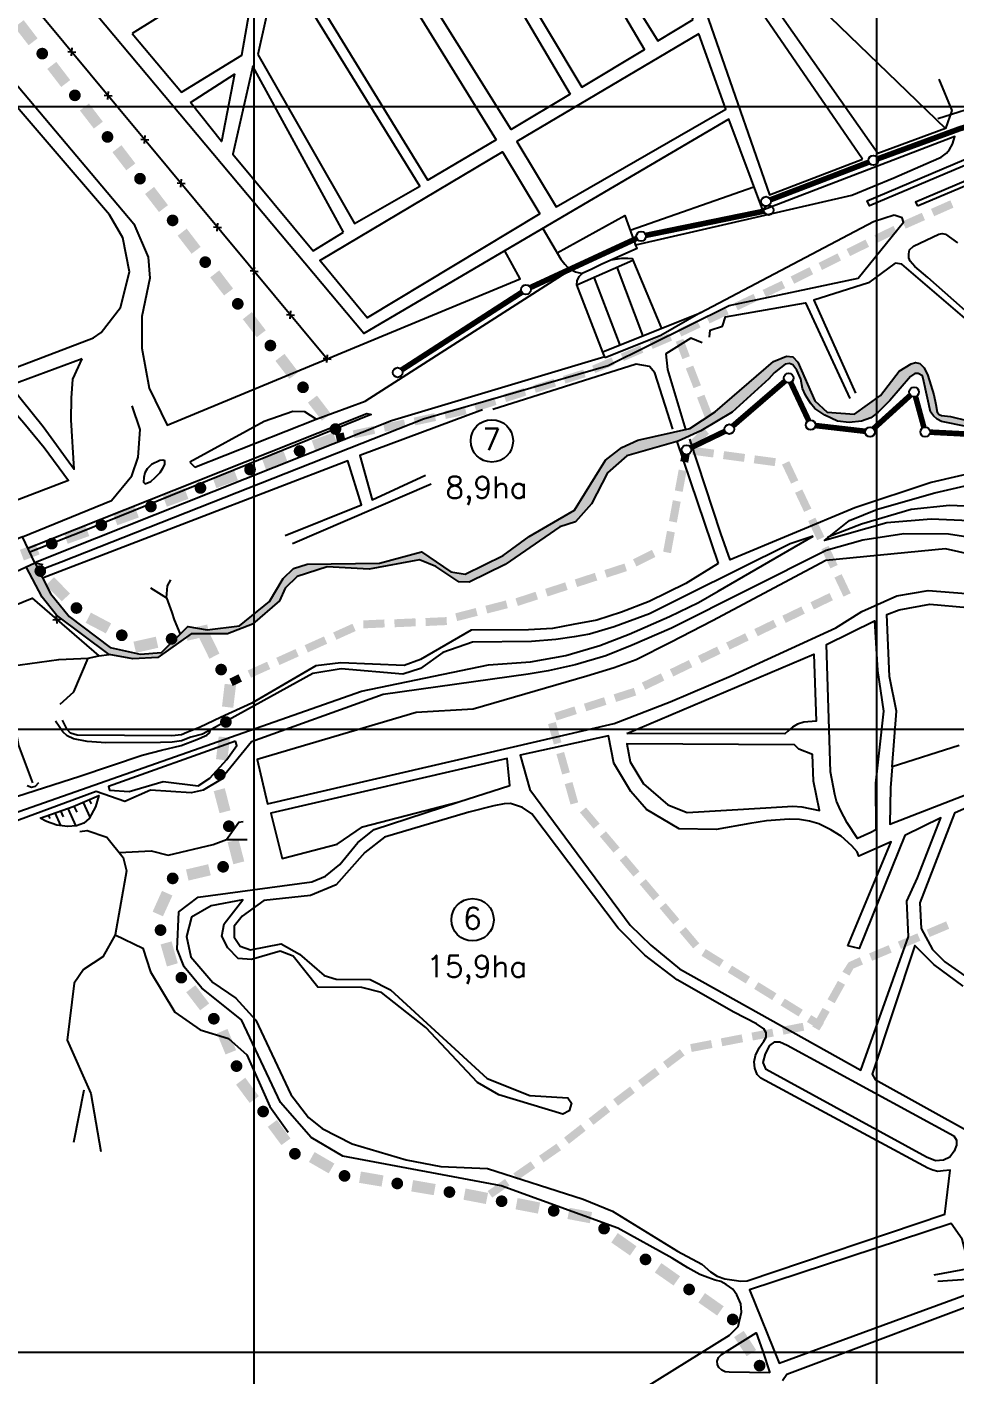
# Model space of a CAD drawing. Extents: x 538220 to 547168, y 7509776 to 7514528.
# Drawn here: x 543818 to 544563, y 7511482 to 7512564 of the extents above; entities that cross this region are included whole.
import ezdxf
from ezdxf.enums import TextEntityAlignment as Align

# ---------------------------------------------------------------- set-up
doc = ezdxf.new("R2010")
doc.units = 0
doc.header["$LTSCALE"] = 50
doc.header["$MEASUREMENT"] = 0
doc.layers.get('0').update_dxf_attribs({"linetype": 'CONTINUOUS'})
for name, color, linetype in [('ESTACAO', 5, 'CONTINUOUS'), ('HATCH', 4, 'CONTINUOUS'), ('LIMITE', 7, 'CONTINUOUS'), ('LIMITE-BACIA', 3, 'CONTINUOUS'), ('LIMITE-PROJETO', 1, 'CONTINUOUS'), ('MALHA', 9, 'CONTINUOUS'), ('RIO', 4, 'CONTINUOUS'), ('RODOVIA', 1, 'CONTINUOUS'), ('RUA', 7, 'CONTINUOUS'), ('TERRENO', 7, 'CONTINUOUS'), ('TEXTO2', 5, 'CONTINUOUS')]:
    doc.layers.add(name, color=color, linetype=linetype)
doc.styles.get("Standard").update_dxf_attribs({"font": 'ROMANSBR.SHX'})

# ---------------------------------------------------------------- blocks, each defined once
blk = doc.blocks.new('G2')
at = {"layer": 'LIMITE-BACIA'}
blk.add_solid([(-8.5, -3.3), (-8.5, 3.1), (8.5, -3.2), (8.5, 3.2)], dxfattribs=at)
blk = doc.blocks.new('R2')
at = {"layer": 'LIMITE-PROJETO', "const_width": 4.67}
blk.add_lwpolyline([(-18.8, 0.2, 1), (-23.5, 0.2, 1)], format="xyb", close=True, dxfattribs=at)
at = {"layer": 'LIMITE-PROJETO'}
blk.add_solid([(9.2, 4.6), (9.2, -4.6), (-9.1, 4.7), (-9.2, -4.4)], dxfattribs=at)
blk = doc.blocks.new('X')
at = {"layer": 'LIMITE'}
for p, q in [((-0.0178, -0.0178), (0.0178, 0.0178)), ((0.0178, -0.0178), (-0.0178, 0.0178))]:
    blk.add_line(p, q, dxfattribs=at)

msp = doc.modelspace()

# ---------------------------------------------------------------- hatches: boundary and pattern name
at = {"layer": 'HATCH'}
h = msp.add_hatch(color=256, dxfattribs=at)
h.paths.add_polyline_path([(543716.7, 7512159.9), (543710.3, 7512159.7), (543704.6, 7512158.8), (543697.6, 7512156.9), (543691.5, 7512154.4), (543685.1, 7512151.6), (543679.1, 7512149.7), (543669.8, 7512148.5), (543666, 7512147.9), (543661.2, 7512148), (543655.8, 7512148), (543648.8, 7512148.4), (543644.4, 7512149.1), (543638.7, 7512150.1), (543633, 7512150.7), (543627.2, 7512151.7), (543621.2, 7512152.1), (543616.7, 7512151.8), (543611.3, 7512149.6), (543606.9, 7512148.7), (543603.7, 7512148.7), (543601.8, 7512149.7), (543598.6, 7512150.7), (543593.8, 7512151.4), (543586.8, 7512151.4), (543581.4, 7512152.1), (543576, 7512153.4), (543571, 7512155.4), (543564.6, 7512157), (543556.7, 7512158.3), (543550.6, 7512159), (543541.8, 7512160), (543535.7, 7512160.1), (543528.7, 7512158.6), (543522.3, 7512156.7), (543515.8, 7512152.3), (543521, 7512151), (543532.4, 7512149.3), (543544.1, 7512148.1), (543595.8, 7512148.6), (543617.7, 7512146.4), (543627.8, 7512141.9), (543638.9, 7512141.8), (543658.1, 7512141.3), (543686.6, 7512145.9), (543699.7, 7512147.4), (543710.2, 7512148.5), (543716.6, 7512150.7), (543726.1, 7512151.6), (543733.1, 7512152.5), (543741.1, 7512153.1), (543751, 7512154.9), (543758, 7512157.4), (543765, 7512159.6), (543772.3, 7512159.8), (543777.4, 7512159.8), (543784.7, 7512160), (543791.7, 7512160), (543797.8, 7512159.9), (543802.2, 7512158), (543805.4, 7512155.1), (543806.9, 7512152.6), (543811.1, 7512158.9), (543808, 7512162.4), (543802.6, 7512165.6), (543797.2, 7512167.2), (543788.9, 7512168.6), (543779.1, 7512169.3), (543773.3, 7512169), (543768.2, 7512167.8), (543762.8, 7512166.2), (543757.4, 7512163.4), (543751.3, 7512160.9), (543745.3, 7512159.4), (543739.9, 7512158.5), (543735.4, 7512158.5), (543730.3, 7512159.2), (543723.7, 7512159.9)])
h.paths.add_polyline_path([(543830, 7512106), (543841.7, 7512091.5), (543884, 7512060), (543902.9, 7512056.5), (543923.1, 7512057.7), (543949.7, 7512076.7), (543979, 7512076.5), (543999.1, 7512084.3), (544000, 7512085.1), (544000, 7512092.3), (543988.5, 7512083.1), (543962.7, 7512079.7), (543947.2, 7512082.4), (543936.1, 7512071.6, -0.178816), (543935, 7512070.4), (543925.9, 7512061.6), (543908.8, 7512060.2), (543884.7, 7512065.7), (543851.9, 7512090.6), (543836.7, 7512109), (543828.7, 7512124.7, -0.012905), (543828.6, 7512124.7, 0.012905), (543828.7, 7512124.7), (543824.1, 7512133.7), (543817.3, 7512130.5)])
h.paths.add_polyline_path([(544133.2, 7512135.9), (544146.1, 7512130.7), (544164.6, 7512118.3), (544172.9, 7512118.1), (544201.9, 7512132.3), (544245.8, 7512162.4), (544258.3, 7512166.4), (544271.1, 7512181), (544284, 7512205.9), (544299.5, 7512219.5), (544340.7, 7512231.4), (544359.1, 7512239.5), (544384.1, 7512254.6), (544413.7, 7512281.4), (544417.9, 7512286.1), (544422.9, 7512290.2), (544426.8, 7512293.2), (544430.3, 7512293.7), (544432.8, 7512292.6), (544436.1, 7512288.4), (544439.3, 7512281), (544440.6, 7512273.5), (544443.1, 7512268.3), (544447.1, 7512261.9), (544450.6, 7512257.4), (544458.6, 7512252.2), (544468.7, 7512247.3), (544478.1, 7512246.3), (544488.1, 7512247.2), (544495.5, 7512250), (544501.2, 7512254.3), (544510.7, 7512263.9), (544527.4, 7512283.3), (544531, 7512285.5), (544533.5, 7512285.7), (544537, 7512283.8), (544538.1, 7512279.1), (544543.4, 7512254.9), (544545.9, 7512251.5), (544548.9, 7512248.8), (544552.4, 7512247.1), (544590.5, 7512239.2), (544624.4, 7512235.5), (544636.9, 7512235.4), (544675.1, 7512239.8), (544671.6, 7512243.3), (544664.4, 7512242.2), (544655.4, 7512242.8), (544643.4, 7512240.6), (544628, 7512240.5), (544612, 7512241.8), (544590.8, 7512244.3), (544572.6, 7512247.9), (544559.4, 7512251), (544552.4, 7512251.8), (544550.4, 7512252.6), (544548.7, 7512254.6), (544547.7, 7512260.6), (544546.1, 7512268.6), (544543.6, 7512276.1), (544541.2, 7512284.1), (544538.5, 7512290.1), (544535, 7512293.6), (544531.3, 7512294.4), (544527.8, 7512293.4), (544518.4, 7512287.6), (544503.4, 7512267.8), (544482.5, 7512252.9), (544460.6, 7512254.5), (544450.7, 7512263.6), (544437, 7512294.6), (544432.8, 7512298.9), (544427.7, 7512299.4), (544417.5, 7512295.2), (544370.5, 7512254.9), (544350.1, 7512241.5), (544308.4, 7512232), (544295.7, 7512226.2), (544282.4, 7512216.1), (544257.6, 7512175.8), (544244.2, 7512168.2), (544221.2, 7512154.6), (544200.3, 7512139.5), (544169.8, 7512124.6), (544158.3, 7512126.4), (544134.6, 7512142.4), (544100.9, 7512133.3), (544043, 7512132.6), (544032, 7512129.1), (544023.7, 7512120.9), (544012.7, 7512102.5), (544000, 7512092.3), (544000, 7512085.1), (544020.7, 7512103.1), (544025.3, 7512113.2), (544034.9, 7512122.7), (544059, 7512130.5), (544092.6, 7512128.6)])

# ---------------------------------------------------------------- linework, layer by layer
at = {"layer": 'ESTACAO'}
msp.add_line((544549.3, 7512490.2), (544611.4, 7512510.2), dxfattribs=at)
for points, const_width in [([(544501.3, 7512458), (544566.4, 7512481.9), (544648.2, 7512508)], 4.5), ([(544415, 7512425.1), (544494, 7512455.3)], 4.5), ([(544314.9, 7512396.5), (544409.7, 7512415.9)], 4.5), ([(544412.5, 7512420), (544412.4, 7512420.4)], 2.5), ([(544222.1, 7512354.6), (544307.6, 7512394.1)], 4.5), ([(544118.8, 7512288.5), (544215.3, 7512350.8)], 4.5), ([(544426.5, 7512279.4), (544384.8, 7512243.5)], 4.5), ([(544445.6, 7512247.8), (544431.2, 7512278.4)], 4.5), ([(544527.4, 7512268.2), (544497.7, 7512241.3)], 4.5), ([(544538.1, 7512242.5), (544531.4, 7512267.1)], 4.5), ([(544378.4, 7512239.2), (544351, 7512226)], 4.5), ([(544491, 7512239.2), (544451.1, 7512243.8)], 4.5), ([(544686, 7512231.2), (544543.1, 7512238.5)], 4.5)]:
    msp.add_lwpolyline(points, dxfattribs=dict(at, const_width=const_width))
for centre in [(544497.6, 7512456.7), (544411.4, 7512423.7), (544413.5, 7512416.7), (544311.1, 7512395.7), (544218.6, 7512353), (544115.5, 7512286.4), (544429.5, 7512281.9), (544530.3, 7512270.8), (544381.9, 7512240.9), (544447.2, 7512244.2), (544494.9, 7512238.7), (544539.2, 7512238.7), (544347.5, 7512224.3)]:
    msp.add_circle(centre, 3.89, dxfattribs=at)
at = {"layer": 'LIMITE', "linetype": 'CONTINUOUS'}
for points in [[(543678.1, 7512755.2), (544059, 7512297.4)], [(543280.3, 7511826.7), (543332.8, 7511877.5), (543421.7, 7511931.7), (543677.5, 7512040.6), (543799.8, 7512091.9), (543801.7, 7512097), (543822.1, 7512105.1), (543875.5, 7512058.9)]]:
    msp.add_lwpolyline(points, dxfattribs=at)
at = {"layer": 'LIMITE-BACIA'}
for points in [[(544338.9, 7512311.1), (544345, 7512313.4), (544344.2, 7512297.1), (544350.2, 7512299.5)], [(544072.2, 7512238.3), (544073.6, 7512232), (544065.6, 7512236.8), (544066.9, 7512230.5)], [(544348.9, 7512214), (544342.5, 7512215.2), (544350.1, 7512220.8), (544343.8, 7512221.9)], [(543983.1, 7512034.7), (543980.5, 7512040.6), (543990.5, 7512038.2), (543987.8, 7512044.1)], [(544478.4, 7511802.2), (544472.7, 7511805.3), (544486.7, 7511817), (544477.7, 7511812.9)], [(544473.5, 7511804.5), (544477.7, 7511812.9), (544489.2, 7511811.1), (544486.7, 7511817)], [(544466.5, 7511780), (544460.8, 7511783.2), (544474.8, 7511794.9), (544469.1, 7511798)], [(544454.1, 7511758.2), (544448.5, 7511761.4), (544462.5, 7511773.1), (544456.8, 7511776.3)], [(544444.2, 7511765), (544447.6, 7511770.5), (544454.5, 7511758.7), (544457.9, 7511764.2)]]:
    msp.add_solid(points, dxfattribs=at)
at = {"layer": 'LIMITE-PROJETO', "const_width": 4.68}
for points in [[(543830.8, 7512127.8, 1), (543826.4, 7512126.2, 1)], [(543972.8, 7512050, 1), (543974.8, 7512045.8, 1)], [(543974.8, 7511891.8, 1), (543976, 7511887.3, 1)], [(543937.2, 7511880.8, 1), (543932.6, 7511879.7, 1)], [(543926.1, 7511840.9, 1), (543924.2, 7511836.6, 1)], [(543941.2, 7511802.8, 1), (543942.5, 7511798.3, 1)], [(544279, 7511599.5, 1), (544283.6, 7511598.6, 1)]]:
    msp.add_lwpolyline(points, format="xyb", close=True, dxfattribs=at)
at = {"layer": 'LIMITE-PROJETO'}
for points in [[(543824.9, 7512148.9), (543828, 7512140.3), (543812.2, 7512144.1), (543815.4, 7512135.5)], [(543946.8, 7512071.1), (543944.8, 7512080), (543964.7, 7512075.2), (543962.6, 7512084.1)], [(543954.7, 7512076.4), (543962.9, 7512080.4), (543964.4, 7512056.6), (543972.5, 7512060.7)], [(543979, 7511909.3), (543987.8, 7511911.6), (543983.6, 7511891.6), (543992.4, 7511893.9)], [(543963.4, 7511891.6), (543965.5, 7511882.7), (543945.6, 7511887.4), (543947.6, 7511878.5)], [(543926.3, 7511870.2), (543934.7, 7511866.5), (543918.8, 7511853.5), (543927.1, 7511849.8)], [(543925.2, 7511827.2), (543934, 7511829.7), (543930.3, 7511809.5), (543939, 7511812.1)], [(544251.9, 7511606.8), (544253.7, 7511615.8), (544269.9, 7511603.4), (544271.7, 7511612.3)]]:
    msp.add_solid(points, dxfattribs=at)
at = {"layer": 'MALHA'}
for p, q in [((544000, 7514500), (544000, 7511000)), ((544500, 7514500), (544500, 7511000)), ((543000, 7512500), (547000, 7512500)), ((543000, 7512000), (547000, 7512000)), ((543000, 7511500), (547000, 7511500))]:
    msp.add_line(p, q, dxfattribs=at)
at = {"layer": 'RIO', "linetype": 'CONTINUOUS'}
for points in [[(544590.5, 7512239.2), (544552.4, 7512247.1), (544548.9, 7512248.8), (544545.9, 7512251.5), (544543.4, 7512254.9), (544538.1, 7512279.1), (544537, 7512283.8), (544533.5, 7512285.7), (544531, 7512285.5), (544527.4, 7512283.3), (544510.7, 7512263.9), (544501.2, 7512254.3), (544495.5, 7512250), (544488.1, 7512247.2), (544478.1, 7512246.3), (544468.7, 7512247.3), (544458.6, 7512252.2), (544450.6, 7512257.4), (544447.1, 7512261.9), (544443.1, 7512268.3), (544440.6, 7512273.5), (544439.3, 7512281), (544436.1, 7512288.4), (544432.8, 7512292.6), (544430.3, 7512293.7), (544426.8, 7512293.2), (544422.9, 7512290.2), (544417.9, 7512286.1), (544413.7, 7512281.4), (544384.1, 7512254.6), (544359.1, 7512239.5), (544340.7, 7512231.4), (544299.5, 7512219.5), (544284, 7512205.9), (544271.1, 7512181), (544258.3, 7512166.4), (544245.8, 7512162.4), (544201.9, 7512132.3), (544172.9, 7512118.1), (544164.6, 7512118.3), (544146.1, 7512130.7), (544133.2, 7512135.9), (544092.6, 7512128.6), (544059, 7512130.5), (544034.9, 7512122.7), (544025.3, 7512113.2), (544020.7, 7512103.1), (543999.1, 7512084.3), (543979, 7512076.5), (543949.7, 7512076.7), (543923.1, 7512057.7), (543902.9, 7512056.5), (543884, 7512060), (543841.7, 7512091.5), (543830, 7512106), (543817.3, 7512130.5), (543824.1, 7512133.7), (543836.7, 7512109), (543851.9, 7512090.6), (543884.7, 7512065.7), (543908.8, 7512060.2), (543925.9, 7512061.6), (543947.2, 7512082.4), (543962.7, 7512079.7), (543988.5, 7512083.1), (544012.7, 7512102.5), (544023.7, 7512120.9), (544032, 7512129.1), (544043, 7512132.6), (544100.9, 7512133.3), (544134.6, 7512142.4), (544158.3, 7512126.4), (544169.8, 7512124.6), (544200.3, 7512139.5), (544221.2, 7512154.6), (544244.2, 7512168.2), (544257.6, 7512175.8), (544282.4, 7512216.1), (544295.7, 7512226.2), (544308.4, 7512232), (544350.1, 7512241.5), (544370.5, 7512254.9), (544417.5, 7512295.2), (544427.7, 7512299.4), (544432.8, 7512298.9), (544437, 7512294.6), (544450.7, 7512263.6), (544460.6, 7512254.5), (544482.5, 7512252.9), (544503.4, 7512267.8), (544518.4, 7512287.6), (544527.8, 7512293.4), (544531.3, 7512294.4), (544535, 7512293.6), (544538.5, 7512290.1), (544541.2, 7512284.1), (544543.6, 7512276.1), (544546.1, 7512268.6), (544547.7, 7512260.6), (544548.7, 7512254.6), (544550.4, 7512252.6), (544552.4, 7512251.8), (544559.4, 7512251), (544572.6, 7512247.9)], [(543426.2, 7511936.2), (543447.3, 7511950), (543466.3, 7511962.6), (543575.1, 7512003.7), (543651.7, 7512022.3), (543694.1, 7512045), (543796.9, 7512049.6), (543843.4, 7512056.1), (543867, 7512057.1), (543875.5, 7512058.9), (543884, 7512060)], [(543844.6, 7512020.2), (543855.4, 7512030), (543867, 7512057.1)], [(543796.9, 7512049.6), (543795.5, 7512038), (543804.8, 7512021.9), (543811.2, 7511987), (543822.2, 7511956.9)], [(543892.1, 7511900.9), (543917.5, 7511902.5), (543931.2, 7511899), (543967.5, 7511907.4), (543978.1, 7511911.5), (543988, 7511925.4), (543991.4, 7511925.8)], [(543860.3, 7511917.9), (543866.2, 7511918.7), (543882, 7511913.4), (543895.2, 7511897), (543897.8, 7511886.3), (543888.8, 7511834.8), (543910.9, 7511824.3), (543917.2, 7511805.2), (543936.6, 7511772.9), (543957, 7511758.6), (543979.8, 7511751.6), (543994.4, 7511738.5), (544012.9, 7511697.1), (544027.6, 7511676.4)], [(543978.1, 7511911.5), (543994.7, 7511911.4)], [(543888.8, 7511834.8), (543878.8, 7511817.3), (543863.3, 7511807.2), (543855.8, 7511796), (543850.3, 7511750.4), (543869.2, 7511707.5), (543877.3, 7511661)], [(543855.4, 7511668.4), (543863.9, 7511710.5)]]:
    msp.add_lwpolyline(points, dxfattribs=at)
at = {"layer": 'RIO'}
for points in [[(543924.5, 7512215.8), (543918, 7512212.6), (543914.4, 7512209.1), (543912.5, 7512205.9), (543911.8, 7512202), (543911.4, 7512198.4), (543912.7, 7512197.1), (543917.3, 7512199), (543920.9, 7512202.2), (543924.8, 7512206.1), (543927.1, 7512209.6), (543928.7, 7512212.5), (543928.7, 7512215.4), (543927.1, 7512216.1), (543924.5, 7512215.8)], [(543917.1, 7512113.6), (543929.9, 7512105.6), (543934.1, 7512093.6), (543936.1, 7512087.7), (543941, 7512076.3)], [(543929.9, 7512105.6), (543930.8, 7512115.2), (543933.5, 7512119.9)], [(543818.1, 7511954.7), (543821.4, 7511953.6), (543824.7, 7511954.3), (543827.3, 7511957.2)]]:
    msp.add_lwpolyline(points, dxfattribs=at)
at = {"layer": 'RODOVIA', "linetype": 'CONTINUOUS'}
msp.add_line((543952.8, 7512210.3), (544050.1, 7512248.8), dxfattribs=at)
msp.add_lwpolyline([(544866.3, 7512581.9), (544817.3, 7512556.7), (544494.4, 7512420.3), (544492.5, 7512424.2), (544813.9, 7512560.5), (544853, 7512584), (544862.1, 7512589.4)], close=True, dxfattribs=at)
for points in [[(544659.6, 7512477.6), (544531.3, 7512423.1), (544533, 7512420.1)], [(544306.8, 7512389), (544480.2, 7512428.9), (544514.1, 7512442.7), (544543.9, 7512455.9), (544552.1, 7512459.2)], [(544514.2, 7512412.8), (544497.7, 7512407.4), (544358.4, 7512334.1)], [(544050.1, 7512248.8), (544089.4, 7512263.4), (544254.5, 7512369.1)], [(544281.8, 7512299), (544110.5, 7512247.6), (543850.2, 7512144), (543824.1, 7512133.7)], [(543818.7, 7512145.3), (544090.7, 7512253.6), (544094.4, 7512252.8), (543862.6, 7512158.8), (543820.1, 7512142.2)], [(543814.3, 7512154.5), (543885.7, 7512183.6)]]:
    msp.add_lwpolyline(points, dxfattribs=at)
at = {"layer": 'RODOVIA'}
msp.add_lwpolyline([(544359.1, 7512334.5), (544326.8, 7512316.2), (544282.3, 7512298.2)], dxfattribs=at)
at = {"layer": 'RUA', "linetype": 'CONTINUOUS'}
for p, q in [((544031.3, 7512255), (544008.3, 7512247.1)), ((544041, 7512254.9), (544031.3, 7512255)), ((544050.1, 7512248.8), (544041, 7512254.9)), ((544008.3, 7512247.1), (543948.7, 7512214.5)), ((543948.7, 7512214.5), (543952.8, 7512210.3))]:
    msp.add_line(p, q, dxfattribs=at)
for points in [[(544552.1, 7512459.2), (544556.3, 7512462.6), (544558.8, 7512465.4), (544561.2, 7512469.6), (544563, 7512475.9), (544408.7, 7512416.6), (544381.6, 7512489.8), (544088.4, 7512317.7), (543699.1, 7512781.6), (543674.3, 7512753.1), (543650.4, 7512706.3), (543903.6, 7512405.7), (543915.3, 7512379.1), (543916.6, 7512362.1), (543910.2, 7512331.4), (543910, 7512306), (543916, 7512273.9), (543930.6, 7512244.2), (544214, 7512361.6), (544201.6, 7512384.1)], [(544089.2, 7512712.9), (544132.8, 7512702.9), (544143.3, 7512698.1), (544254.1, 7512509.9)], [(544155.6, 7512696.3), (544180.8, 7512653.8), (544263.5, 7512515.4)], [(544263.5, 7512515.4), (544313.7, 7512545.8), (544273.3, 7512614.4), (544234.6, 7512677.5), (544155.6, 7512696.3)], [(544254.1, 7512509.9), (544206.7, 7512481.5), (544077.9, 7512687.6)], [(544066.3, 7512681.3), (544194.7, 7512473.3)], [(544194.7, 7512473.3), (544139.7, 7512440.7), (544023.6, 7512630.3), (544028.6, 7512668.5)], [(543599.7, 7512625.5), (543491.8, 7512472.5), (543487.6, 7512466), (543483.8, 7512459.2), (543482.6, 7512454.3), (543483.6, 7512448.3), (543484.7, 7512444.2), (543487, 7512439.6), (543490.8, 7512435.9), (543497.2, 7512431.3), (543753.7, 7512283), (543763.1, 7512281.5), (543769.9, 7512280.8), (543779.9, 7512280.3), (543789.7, 7512283.2), (543871.3, 7512314.2), (543877.4, 7512318.5), (543892.9, 7512338.5), (543900.3, 7512367.2), (543894.8, 7512394.6), (543884.1, 7512413.1), (543691.8, 7512637.3)], [(544550.1, 7512522), (544560.5, 7512496.8), (544555.6, 7512482.2)], [(544533, 7512420.1), (544658, 7512472.8), (544659.6, 7512477.6)], [(544302.2, 7512400.7), (544401.6, 7512435.4)], [(543827.1, 7512127.5), (543845.4, 7512134.3), (544136.4, 7512249.1), (544284.7, 7512292), (544381.9, 7512340.1), (544485.4, 7512362.2), (544521.7, 7512407.2), (544520.6, 7512410.6), (544514.2, 7512412.8)], [(544243.7, 7512382.5), (544298, 7512412.5), (544306.4, 7512389.5)], [(544668.4, 7512246.5), (544520.3, 7512373.3), (544515.2, 7512374.2), (544493.7, 7512358.4), (544449.8, 7512344.6), (544483.1, 7512269.9)], [(544358.4, 7512334.1), (544280.4, 7512302.8), (544259.5, 7512356.7)], [(544365.9, 7512314.7), (544366.4, 7512320.5), (544376.4, 7512323.7), (544378.9, 7512331.1), (544443.1, 7512342.4), (544478.6, 7512265.6)], [(544360.1, 7512310.1), (544350.9, 7512313.9), (544331, 7512301.4), (544332.2, 7512288.7), (544346.7, 7512240.7)], [(544336.5, 7512241), (544322, 7512286.2), (544317.8, 7512291.3), (544307.2, 7512293.1), (544191.9, 7512256.6)], [(543801.7, 7512261.8), (543815.3, 7512246.1), (543831.7, 7512226.2), (543851.2, 7512199.7), (543773.4, 7512170.1), (543769.1, 7512178.9), (543676.8, 7512171.8)], [(543885.7, 7512183.6), (543902.1, 7512203.5), (543907.2, 7512218.4), (543908.9, 7512240.7), (543902.5, 7512259.6)], [(544183.7, 7512256.5), (544085.2, 7512219.7), (544095.1, 7512184.3), (544138, 7512204.1)], [(544339.5, 7512231.7), (544372.9, 7512133)], [(544677.9, 7512238.5), (544679.6, 7512236.6), (544680.1, 7512234.1), (544678.6, 7512231.3), (544676.5, 7512229.1), (544661.8, 7512225.5), (544543.9, 7512198), (544482.7, 7512177.7), (544382.5, 7512136.1), (544375.1, 7512157.2), (544350.1, 7512233)], [(544025.3, 7512155.6), (544086.4, 7512180.1), (544075.6, 7512215.5), (543830.4, 7512121.3)], [(544031, 7512149.2), (544142.4, 7512196.9)], [(544461.1, 7512154.5), (544488.1, 7512164.9), (544527.9, 7512176.6), (544558.6, 7512179.8), (544602.2, 7512178.1), (544645.9, 7512165.8), (544668.1, 7512156.8), (544658.1, 7512140.9)], [(543736.5, 7511907.7), (544086.6, 7512030.5), (544188.5, 7512051.6), (544222.2, 7512054.1), (544250.5, 7512059.2), (544277.8, 7512067.2), (544301.5, 7512076.4), (544333.8, 7512090.4), (544357.1, 7512101.7), (544372.9, 7512110.9), (544449.1, 7512154.9)], [(544606.3, 7512149.1), (544558, 7512156.7), (544522, 7512157), (544489.2, 7512151.8), (544459.7, 7512143.5), (544335.5, 7512081.2), (544303.9, 7512067.4), (544282.7, 7512059), (544258.1, 7512051.8), (544236.5, 7512046.8), (544220.4, 7512044.1), (544103.9, 7512027.8), (543998.2, 7511989.8), (543973.3, 7511959.5), (543959.4, 7511951.1), (543949.8, 7511949), (543917, 7511951.1), (543896.5, 7511942.1), (543873.5, 7511950), (543737.7, 7511900)], [(544449.1, 7512154.9), (544430.8, 7512148.8), (544348.2, 7512107.8), (544317.7, 7512092.7), (544289.3, 7512082.2), (544269.6, 7512076.2), (544257.4, 7512074.2), (544242.6, 7512072.1), (544223.1, 7512070.5), (544175.7, 7512069.8), (544151.8, 7512061.7), (544133.8, 7512048.8), (544119.7, 7512044.2), (544070.3, 7512048.4), (544047.5, 7512044.8), (543966.4, 7512000), (543958.9, 7511996.1), (543949.6, 7511993.6), (543941.9, 7511990.7), (543934.5, 7511989.7), (543925.2, 7511989.4), (543881.2, 7511989), (543866.1, 7511990.2), (543855.2, 7511992.2), (543850.2, 7511994.7), (543846.7, 7511997.9), (543840.9, 7512006.6)], [(544634, 7512127.3), (544555.4, 7512144.9), (544459.4, 7512135.5), (544368.5, 7512086.9), (544334.7, 7512069.7), (544307, 7512055.6), (544289.4, 7512049.3), (544267.6, 7512042.7), (544176.1, 7512016), (544130.3, 7512013.4), (544002.8, 7511975.7), (544011, 7511940.2), (544289.3, 7512004.5), (544334.3, 7512022.1), (544383.4, 7512042.9), (544467.3, 7512081.3), (544488.2, 7512094.5), (544516.4, 7512107), (544541.6, 7512111.5), (544572.1, 7512109.1)], [(544372.9, 7512133), (544346.9, 7512117.1), (544317.6, 7512102.6), (544295.2, 7512093.9), (544275.4, 7512087.6), (544256.4, 7512084), (544240, 7512080.8), (544220.6, 7512079.8), (544174.7, 7512079.6), (544134, 7512055.9), (544120.9, 7512051.2), (544070, 7512053.3), (544049.8, 7512050.9), (543998.5, 7512020.8), (543973.4, 7512009.3), (543957.1, 7512001.7), (543946.3, 7511997.3), (543941.9, 7511995.5), (543934.1, 7511994.8), (543858.3, 7511995.1), (543852.8, 7511996.9), (543850.1, 7511999.9), (543846.3, 7512007.2)], [(544512.7, 7511969.8), (544516.2, 7512014.6), (544510.6, 7512042.2), (544508.5, 7512092.2), (544518.4, 7512095.8), (544543, 7512100.3), (544573.2, 7512097.6)], [(543737.5, 7511922.9), (543860.3, 7511962.2), (543910.3, 7511979.1), (543925.9, 7511983.1), (543941.8, 7511987), (543954.4, 7511991.7), (543962.2, 7511995.3), (543964.5, 7511997.2), (543965.4, 7511999.6)], [(544566.5, 7511987), (544512.7, 7511969.8), (544511.2, 7511952.9), (544510.8, 7511923.9), (544635, 7511971.9)], [(544164.8, 7511941.6), (544205.7, 7511954.8), (544203.4, 7511976.4), (544013.7, 7511932.7), (544022.8, 7511896.3), (544066.9, 7511907.7), (544087.2, 7511921.7), (544164.8, 7511941.6)], [(544642.3, 7511968.1), (544562.7, 7511932.7), (544534.9, 7511860.5), (544536, 7511840.1), (544545.1, 7511823.2), (544554.9, 7511813.3), (544576.4, 7511798.3)], [(544280, 7511450), (544382, 7511513.5), (544389, 7511520.4), (544391.7, 7511531.9), (544391.1, 7511538.6), (544388, 7511546), (544384.7, 7511550.5), (544379.5, 7511554.3), (544375.1, 7511556.5), (544370.6, 7511557.6), (544364.6, 7511559.9), (544358.2, 7511562.2), (544348.5, 7511567.6), (544336, 7511575.4), (544292.4, 7511599.5), (544198.6, 7511633.3), (544071.5, 7511657.2), (544046.2, 7511672.3), (544021.4, 7511700.4), (543990.1, 7511766.8), (543958.3, 7511792.1), (543944.2, 7511809.2), (543938.4, 7511823.5), (543939.8, 7511853.4), (543955.4, 7511865.3), (544046.6, 7511877.5), (544057.7, 7511882), (544069.1, 7511891.3), (544083.7, 7511909), (544096.7, 7511919.4), (544164.8, 7511941.6)], [(544206.3, 7511940.5), (544201.1, 7511940.2), (544192.7, 7511938.4), (544172.8, 7511933.4), (544105, 7511913.3), (544089.1, 7511900.9), (544066.1, 7511875.1), (544045.6, 7511866.5)], [(544396.2, 7511557.2), (544554.9, 7511610.6), (544559.2, 7511645.9), (544553.7, 7511645.4), (544549.3, 7511645), (544545.2, 7511646), (544541.3, 7511647.6), (544407.3, 7511719.8), (544404.2, 7511722.9), (544402.4, 7511727.8), (544401.8, 7511732.9), (544402.8, 7511738.1), (544405.8, 7511744.1), (544409.6, 7511749.5), (544411.5, 7511752.9), (544411.5, 7511756.3), (544409.5, 7511759.5), (544403.8, 7511763.4), (544385.6, 7511772.9), (544340.1, 7511798.7), (544314.1, 7511818.5), (544292.6, 7511840.3), (544223.4, 7511932.1), (544215.8, 7511937.2), (544206.3, 7511940.5)], [(544045.6, 7511866.5), (544008.1, 7511862.6), (543990.8, 7511849.8), (543984.4, 7511841.9), (543984.3, 7511833), (543989.1, 7511825.7), (543997.5, 7511822.8), (544022.1, 7511827.8), (544036.8, 7511819.5), (544056.6, 7511802.3), (544066.3, 7511799.3), (544093.4, 7511799.1), (544109.9, 7511790.9), (544187.4, 7511719.5), (544221.8, 7511706), (544252.1, 7511704.1), (544255.1, 7511699.9), (544253.3, 7511693.5), (544248.2, 7511691), (544196.8, 7511706.4), (544179.8, 7511716.5), (544138.1, 7511760.6), (544102.7, 7511788.6), (544086.7, 7511792.7), (544051.4, 7511793), (544031.7, 7511817.9), (544021.1, 7511821.7), (543998.1, 7511815.1), (543987.5, 7511816), (543979.1, 7511824.6), (543974.5, 7511833.9), (543976.3, 7511843.7), (543991.2, 7511862.9), (543965.8, 7511858.2), (543950, 7511849.1), (543946, 7511833.6), (543949.4, 7511817.4), (543967.2, 7511796.6), (543985.7, 7511784), (544001.6, 7511766.3), (544029.9, 7511706.7), (544043.9, 7511688.3), (544055, 7511679.5), (544079, 7511667.2), (544122.4, 7511654.2), (544150.3, 7511648.9), (544187.8, 7511647.4), (544264.6, 7511622.6), (544288.2, 7511613.1), (544340.2, 7511581), (544359.7, 7511570.4), (544366.9, 7511564.3), (544372.2, 7511561), (544378.4, 7511558.8), (544385.9, 7511557.7), (544391.2, 7511557), (544396.2, 7511557.2)], [(544569.6, 7511793.6), (544546, 7511811.2), (544531, 7511826.4), (544496.5, 7511723), (544499, 7511718.7), (544577.1, 7511675.4)], [(544424.6, 7511477), (544428.1, 7511482.1), (544605, 7511548.7), (544735.3, 7511617.2), (544802.8, 7511614.1), (544810.9, 7511594.2), (544818.7, 7511541.9), (544843.5, 7511462.9)], [(544575.1, 7511567.1), (544569, 7511590.5), (544560.1, 7511603.1), (544398.1, 7511550), (544421.9, 7511491.1), (544580.3, 7511549.1), (544585.6, 7511551), (544588.9, 7511554.8), (544588.1, 7511557.9), (544584.7, 7511559), (544549.3, 7511556.6)]]:
    msp.add_lwpolyline(points, dxfattribs=at)
for points in [[(544353, 7512569.9), (544323.3, 7512653.8), (544250.2, 7512672.3), (544324.6, 7512552.6)], [(544488.8, 7512457.8), (544375.8, 7512622.2), (544361.9, 7512667), (544333.4, 7512661.5), (544414.1, 7512429.1)], [(544387.5, 7512624.4), (544401, 7512631.7), (544555.6, 7512482.2), (544501.1, 7512462.3)], [(544003.2, 7512541.7), (544080.8, 7512406.1), (544133.3, 7512435.9), (544019.6, 7512620.5), (544009.9, 7512571.8)], [(544357.3, 7512558.2), (544211.4, 7512471.9), (544242.9, 7512419.4), (544379.2, 7512497.9)], [(544072.1, 7512399), (543999.2, 7512532.4), (543983.3, 7512461.8), (544047.7, 7512384.2)], [(544229.8, 7512413.9), (544091, 7512330.2), (544053.2, 7512376.2), (544199.7, 7512463.6)], [(543862.1, 7512297.4), (543804.3, 7512275.9), (543830.8, 7512243.1), (543855.7, 7512208.9), (543853.5, 7512248.3), (543853.6, 7512265.7), (543854.8, 7512281.1)], [(544787.6, 7512131.3), (544785.9, 7512092.4), (544738.7, 7512104.4), (544633.3, 7512151.8), (544601.8, 7512162.6), (544574.7, 7512167.2), (544544.1, 7512168.7), (544508.5, 7512165.6), (544458.3, 7512151.4), (544478.3, 7512167.7), (544500.9, 7512176.7), (544546.8, 7512189.9), (544654.8, 7512214.8), (544668.3, 7512153.7), (544682.5, 7512139.3), (544703.6, 7512130.9)], [(544495.5, 7511917.2), (544484.9, 7511912.4), (544476.5, 7511924.8), (544471.1, 7511934.9), (544468.1, 7511942.2), (544466.5, 7511947.7), (544463.2, 7511965.7), (544460, 7512067.9), (544498.6, 7512086.9), (544500.9, 7512047.2), (544505.8, 7512014.5), (544499.2, 7511956.8), (544499.5, 7511919.2)], [(543985.4, 7511990.4), (543883.3, 7511953.9), (543884.2, 7511951.1), (543900, 7511949.9), (543927.3, 7511958), (543955.3, 7511954.6), (543964.7, 7511960.8), (543978.4, 7511975.6), (543986.3, 7511986.9)], [(544477.2, 7511826.1), (544512, 7511909.5), (544486, 7511898.1), (544484.5, 7511901.6), (544480.3, 7511906.3), (544471.6, 7511914.2), (544463.3, 7511919.2), (544453.9, 7511924.1), (544446.4, 7511926.3), (544438.3, 7511927.5), (544429.9, 7511927.9), (544411.7, 7511926.4), (544398.3, 7511924.3), (544371.3, 7511919.4), (544341.5, 7511920.1), (544315.5, 7511935.6), (544302.8, 7511950.1), (544289.1, 7511972.8), (544284.9, 7511994.7), (544213.9, 7511979.3), (544221.6, 7511951.7), (544302.4, 7511842.8), (544318.8, 7511826.6), (544341.9, 7511807.7), (544487.6, 7511726.4), (544525.8, 7511833.7), (544524.4, 7511862), (544533.1, 7511880.7), (544551.8, 7511928.8), (544522.8, 7511914.8), (544486.2, 7511824)], [(544411.2, 7511937), (544432.8, 7511938.1), (544440, 7511937.8), (544454.3, 7511934.7), (544449.6, 7511958.2), (544448.8, 7511979.8), (544437.7, 7511984.1), (544434.2, 7511987.4), (544299.5, 7511988.2), (544302.3, 7511973.7), (544312.9, 7511956.1), (544332.4, 7511939.3), (544348, 7511933.1)], [(544414.4, 7511483.4), (544381.8, 7511483.9), (544378.6, 7511484.2), (544375.8, 7511485.3), (544373.6, 7511487.5), (544372.4, 7511490), (544372.1, 7511492.6), (544373.2, 7511495.5), (544375.6, 7511497.9), (544403.5, 7511515.3), (544408.6, 7511501.2)]]:
    msp.add_lwpolyline(points, close=True, dxfattribs=at)
at = {"layer": 'RUA'}
for points in [[(543902.5, 7512558.6), (543942.1, 7512511.4), (543990.4, 7512541.3), (544004.5, 7512622.4), (543902.5, 7512558.6)], [(543949.1, 7512503.2), (543984.5, 7512526), (543974, 7512471.9), (543949.1, 7512503.2)], [(544232.2, 7512402.1), (544246.6, 7512377.4), (544249.9, 7512373.3), (544252, 7512370.9), (544254.7, 7512369), (544258.5, 7512367.3), (544263.9, 7512365.9)], [(544671, 7512249.1), (544604, 7512307.4), (544541.2, 7512362.6), (544531, 7512371.6), (544527.2, 7512375.8), (544526, 7512378.5), (544526, 7512381.6), (544526.5, 7512385), (544529.9, 7512387.7), (544550.2, 7512397.5), (544552.9, 7512398), (544555.6, 7512397.4), (544565.2, 7512390.6)], [(544286.7, 7512376.9), (544307.9, 7512386.1), (544306.4, 7512389.5)], [(544259.5, 7512356.7), (544259.8, 7512360), (544261.4, 7512363.5), (544264.4, 7512366.5), (544270.9, 7512369.4), (544279.1, 7512373.4), (544286.7, 7512376.9)], [(544259.5, 7512356.7), (544304.5, 7512376.7)], [(544286.7, 7512376.9), (544295.6, 7512378.1), (544300.5, 7512378.1), (544304, 7512377.8), (544327.5, 7512321.7)], [(544291.6, 7512370.9), (544312.5, 7512315.7)], [(544294.3, 7512308.3), (544273.5, 7512362.9)], [(544282.3, 7512298.2), (544280.4, 7512302.8)], [(543799.6, 7512148.2), (543809.2, 7512126.7), (543824.1, 7512133.7), (543814.3, 7512154.5), (543799.6, 7512148.2)], [(543824.1, 7512133.7), (543830.7, 7512132.2)], [(544299.5, 7511996.6), (544449.7, 7512060.3), (544451.6, 7512006.5), (544441.8, 7512005.6), (544436.6, 7512004), (544432.6, 7512001.7), (544429, 7511998.5), (544426.4, 7511996.2), (544299.5, 7511996.6)], [(544428.4, 7511746.3), (544562.1, 7511673.5), (544564.3, 7511670.1), (544564.3, 7511666.1), (544562.4, 7511661.3), (544559, 7511656.5), (544553.8, 7511654), (544547.5, 7511653.6), (544540.2, 7511656.3), (544411.6, 7511726.8), (544409.1, 7511732.4), (544411, 7511739.4), (544414.3, 7511746), (544418.4, 7511748.9), (544422.5, 7511748.9), (544428.4, 7511746.3)], [(544575.1, 7511567.1), (544546, 7511561.6)]]:
    msp.add_lwpolyline(points, dxfattribs=at)
at = {"layer": 'TERRENO'}
for points in [[(543828.4, 7511928.7), (543855.1, 7511937.9), (543875.6, 7511946.7), (543873, 7511937.8), (543867.8, 7511928.4), (543863.5, 7511924.6), (543857.7, 7511922.4), (543850.5, 7511921.8), (543841.9, 7511923), (543833.6, 7511925.8), (543828.4, 7511928.7)], [(543850.7, 7511936.4), (543857, 7511922.3)], [(543858.1, 7511933.3), (543855.9, 7511938.2)], [(543862.9, 7511941.2), (543868.4, 7511929.4)], [(543869.8, 7511940), (543868, 7511943.4)], [(543836.5, 7511928.2), (543835.2, 7511931)], [(543840.2, 7511932.8), (543844.7, 7511922.6)], [(543847.1, 7511929.8), (543845, 7511934.4)]]:
    msp.add_lwpolyline(points, dxfattribs=at)
at = {"layer": 'TEXTO2'}
for centre in [(544191.2, 7512231.5), (544175.7, 7511847)]:
    msp.add_circle(centre, 17, dxfattribs=at)

# ---------------------------------------------------------------- block references
for p, rotation in [((544342.8, 7512199.5), 79.20288037462154), ((544338.1, 7512174.9), 79.20288037462154), ((544333.4, 7512150.3), 79.20288037462154), ((544313.5, 7512137.4), 26.21356761864474), ((544290.6, 7512127.4), 17.65698490819922), ((544266.8, 7512119.9), 17.65698490819922), ((544219.2, 7512104.7), 17.65698490819922), ((544243, 7512112.3), 17.65698490819922), ((544195, 7512098.2), 14.06014431424477), ((544096.5, 7512084.6), 2.204912826925207), ((544121.5, 7512085.5), 2.204912826925207), ((544146.5, 7512086.5), 2.204912826925207), ((544170.8, 7512092.1), 14.06014431424477), ((544072.8, 7512078.3), 23.93668243884311), ((544049.9, 7512068.1), 23.93668243884311), ((544027.1, 7512058), 23.93668243884311), ((544004.2, 7512047.8), 23.93668243884311)]:
    msp.add_blockref('G2', p, dxfattribs=dict(rotation=rotation))
at = {"layer": 'LIMITE', "xscale": 127.2121291432586, "yscale": 127.2121291432586, "zscale": 127.2121291432586, "rotation": 309.7626209108926}
for p in [(543853.9, 7512543.9), (543883.2, 7512508.7), (543912.5, 7512473.5), (543941.8, 7512438.3), (543971, 7512403.1), (544000.3, 7512367.9), (544029.6, 7512332.7), (544058.9, 7512297.5)]:
    msp.add_blockref('X', p, dxfattribs=at)
at = {"layer": 'LIMITE-PROJETO'}
for name, p, rotation in [('R2', (543817.3, 7512559.2), 127.997513045555), ('R2', (543843.5, 7512525.7), 127.997513045555), ('R2', (543869.7, 7512492.3), 127.997513045555), ('R2', (543895.8, 7512458.8), 127.997513045555), ('R2', (543922, 7512425.3), 127.997513045555), ('G2', (544552.9, 7512418.2), 203.5355240897828), ('G2', (544530, 7512408.2), 203.5355240897828), ('R2', (543948.2, 7512391.8), 127.997513045555), ('G2', (544507.5, 7512397.4), 206.146427947172), ('G2', (544485.1, 7512386.4), 206.146427947172), ('G2', (544462.6, 7512375.3), 206.146427947172), ('G2', (544440.2, 7512364.3), 206.146427947172), ('R2', (543974.3, 7512358.3), 127.997513045555), ('G2', (544417.7, 7512353.4), 204.9833744814729), ('G2', (544395, 7512342.9), 204.9833744814729), ('G2', (544372.4, 7512332.3), 204.9833744814729), ('R2', (544000.5, 7512324.8), 127.997513045555), ('G2', (544349.7, 7512321.8), 204.9833744814729), ('G2', (544326.9, 7512311.6), 202.8136165828416), ('G2', (544303.8, 7512301.9), 202.8136165828416), ('R2', (544026.7, 7512291.3), 127.997513045555), ('G2', (544280.8, 7512292.2), 202.8136165828416), ('G2', (544257.5, 7512283.1), 197.2525982778869), ('G2', (544353.1, 7512282.9), 291.0044140730483), ('G2', (544209.8, 7512268.3), 197.2525982778869), ('G2', (544233.7, 7512275.7), 197.2525982778869), ('R2', (544052.8, 7512257.8), 127.997513045555), ('G2', (544185.9, 7512260.8), 197.2525982778869), ('G2', (544362.1, 7512259.5), 291.0044140730483), ('G2', (544137.4, 7512248.8), 191.8848310555585), ('G2', (544161.9, 7512254), 191.8848310555585), ('G2', (544088.5, 7512238.5), 191.8848310555585), ('G2', (544113, 7512243.7), 191.8848310555585), ('R2', (544056.7, 7512230.6), 20.48250287549183), ('R2', (544016.9, 7512215.7), 20.48250287549183), ('G2', (544360.9, 7512222.5), 352.0681964257766), ('G2', (544385.7, 7512219), 352.0681964257766), ('G2', (544410.4, 7512215.6), 352.0681964257766), ('R2', (543977.1, 7512200.9), 20.48250287549183), ('G2', (544430.8, 7512206.2), 294.9433850650068), ('R2', (543937.3, 7512186), 20.48250287549183), ('G2', (544441.3, 7512183.5), 294.9433850650068), ('R2', (543897.5, 7512171.1), 20.48250287549183), ('R2', (543857.7, 7512156.2), 20.48250287549183), ('G2', (544451.8, 7512160.8), 294.9433850650068), ('G2', (544462.4, 7512138.2), 294.9433850650068), ('R2', (543842.8, 7512112.4), 135.0191558458272), ('G2', (544472.9, 7512115.5), 294.9433850650068), ('G2', (544456.1, 7512102.7), 205.4739572728782), ('G2', (544433.5, 7512091.9), 205.4739572728782), ('R2', (543875.3, 7512085.3), 152.7160212361253), ('G2', (544411, 7512081.2), 205.4739572728782), ('R2', (543913.4, 7512067.9), 193.2633326576131), ('G2', (544388.4, 7512070.4), 205.4739572728782), ('G2', (544365.8, 7512059.7), 205.4739572728782), ('G2', (544343.2, 7512048.9), 205.4739572728782), ('G2', (544320.7, 7512038.2), 205.4739572728782), ('R2', (543980.2, 7512026.8), 83.59224974662648), ('G2', (544274.2, 7512020), 197.4122225668357), ('G2', (544298.1, 7512027.5), 197.4122225668357), ('G2', (544250.4, 7512012.6), 197.4122225668357), ('G2', (544241.8, 7511996.8), 285.5537237770449), ('R2', (543975.4, 7511984.5), 83.59224974662648), ('G2', (544248.5, 7511972.7), 285.5537237770449), ('G2', (544255.2, 7511948.6), 285.5537237770449), ('R2', (543974.7, 7511942.6), 105.0240086825828), ('G2', (544269.9, 7511928.7), 309.8086827353711), ('G2', (544285.9, 7511909.5), 309.8086827353711), ('G2', (544301.9, 7511890.3), 309.8086827353711), ('G2', (544317.9, 7511871.1), 309.8086827353711), ('G2', (544333.9, 7511851.9), 309.8086827353711), ('G2', (544349.9, 7511832.6), 309.8086827353711), ('G2', (544549.4, 7511839.5), 22.49522548687515), ('G2', (544526.3, 7511829.9), 22.49522548687515), ('G2', (544368.5, 7511816.4), 327.9512956041702), ('G2', (544503.2, 7511820.4), 22.49522548687515), ('G2', (544389.6, 7511803.1), 327.9512956041702), ('G2', (544410.8, 7511789.8), 327.9512956041702), ('R2', (543955.1, 7511784.4), 127.8635806409831), ('G2', (544432, 7511776.6), 327.9512956041702), ('G2', (544433.1, 7511759.6), 10.6140775776205), ('R2', (543978.2, 7511749.1), 112.6429924430315), ('G2', (544384, 7511750.3), 10.6140775776205), ('G2', (544408.6, 7511754.9), 10.6140775776205), ('G2', (544337.3, 7511735.5), 36.81582173171915), ('G2', (544359.4, 7511745.7), 10.6140775776205), ('R2', (543995, 7511710.1), 126.9339733499163), ('G2', (544317.3, 7511720.5), 36.81582173171915), ('G2', (544297.3, 7511705.5), 36.81582173171915), ('G2', (544277.5, 7511690.2), 37.75366384466744), ('R2', (544020.5, 7511676.2), 126.9339733499163), ('G2', (544257.8, 7511674.9), 37.75366384466744), ('G2', (544237.9, 7511659.8), 34.42698166261935), ('R2', (544054.6, 7511652), 150.42520708455), ('R2', (544094.4, 7511638.9), 170.758854129366), ('G2', (544217.2, 7511645.6), 34.42698166261935), ('R2', (544136.3, 7511632), 170.758854129366), ('G2', (544196.6, 7511631.5), 34.42698166261935), ('R2', (544178.3, 7511625.1), 169.5050672312289), ('R2', (544220.1, 7511617.4), 169.5050672312289), ('R2', (544297.3, 7511586.5), 145.4639530097012), ('R2', (544332.3, 7511562.4), 145.4639530097012), ('R2', (544367.3, 7511538.3), 145.4639530097012), ('R2', (544394.7, 7511506.8), 123.5321339670435)]:
    msp.add_blockref(name, p, dxfattribs=dict(at, rotation=rotation))
at = {"layer": 'LIMITE-PROJETO', "xscale": -1.000000000000849, "rotation": 223.5989850331424}
msp.add_blockref('G2', (544357.3, 7512233.6), dxfattribs=at)
at = {"layer": 'RIO', "xscale": 127.2121291432586, "yscale": 127.2121291432586, "zscale": 127.2121291432586, "rotation": 319.1579906924482}
msp.add_blockref('X', (543841.8, 7512088.1), dxfattribs=at)

# ---------------------------------------------------------------- texts
at = {"layer": 'TEXTO2'}
for s, p in [('7', (544191.1, 7512224)), ('6', (544175.6, 7511839.5))]:
    msp.add_text(s, height=17.5, dxfattribs=at).set_placement(p, align=Align.CENTER)
for s, p in [('8,9ha', (544153.9, 7512185.4)), ('15,9ha', (544138.5, 7511800.9))]:
    msp.add_text(s, height=17.5, dxfattribs=at).set_placement(p)

doc.saveas('drawing.dxf')
